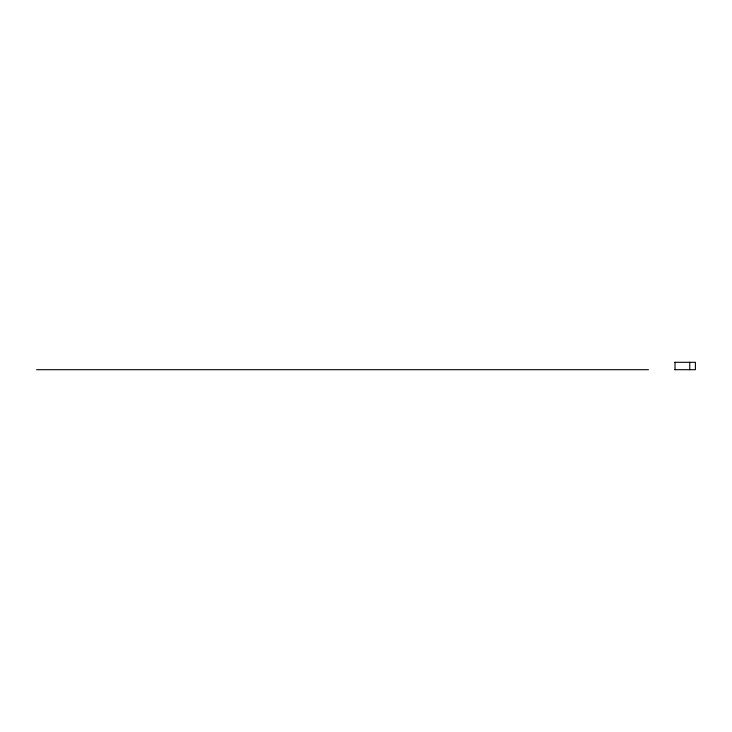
<?xml version="1.0" encoding="UTF-8"?>
<svg xmlns="http://www.w3.org/2000/svg" width="732" height="732" viewBox="0 0 732 732"><rect width="100%" height="100%" fill="white"/><g stroke="black" fill="none" stroke-linecap="round" stroke-linejoin="round"><path stroke-width="1.1" d="M674.694 362.303L695.4 362.303L695.4 369.697L674.694 369.697M36.6 369.697L648.47 369.697M689.745 362.303L689.745 369.697M675.023 362.303L675.023 369.697"/></g></svg>
